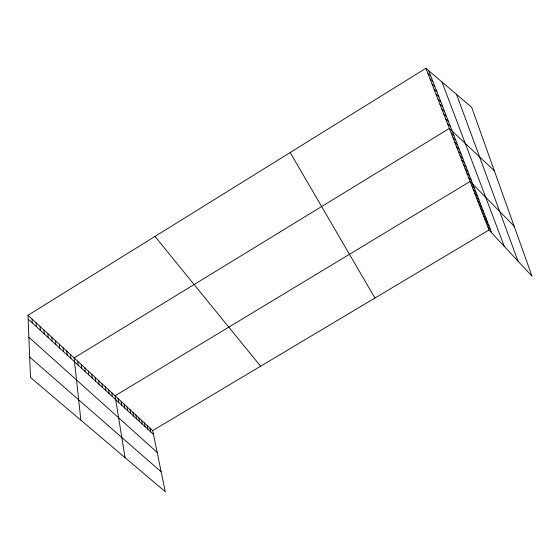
<?xml version="1.0" encoding="UTF-8"?>
<svg xmlns="http://www.w3.org/2000/svg" width="560" height="560" viewBox="0 0 560 560"><rect width="100%" height="100%" fill="white"/><g stroke="black" fill="none" stroke-linecap="round" stroke-linejoin="round"><path stroke-width="0.84" d="M28 315.259L152.677 430.598L165.277 491.722L30.485 377.496L28 315.259L425.901 68.278L471.646 107.275L532 276.185L489.034 229.999L425.901 68.278M152.677 430.598L489.034 229.999M427.98 73.598L430.794 76.02M430.031 78.855L432.845 81.298M29.666 357.035L161.182 471.842M432.061 84.049L434.875 86.52M434.07 89.194L436.877 91.686M436.058 94.283L438.865 96.789M28.875 337.218L157.171 452.396M438.018 99.316L440.825 101.843M439.964 104.293L442.764 106.841M441.889 109.221L444.689 111.783M28.154 319.109L153.468 434.441M443.793 114.093L446.586 116.676M445.669 118.916L448.469 121.513M447.538 123.69L450.324 126.301M494.34 170.8L449.379 128.415L74.123 357.924L80.864 420.189M451.206 133.084L453.992 135.73M453.012 137.711L455.791 140.371M454.797 142.289L457.576 144.963M456.568 146.825L459.34 149.513M458.318 151.312L461.09 154.007M460.047 155.75L462.819 158.466M461.769 160.146L464.534 162.869M463.463 164.493L466.228 167.237M465.15 168.805L467.901 171.556M466.809 173.068L469.567 175.833M468.461 177.296L471.212 180.068M514.122 226.142L470.092 181.475L115.059 395.794L125.069 457.646M471.632 185.416L474.376 188.216M473.158 189.322L475.895 192.129M474.663 193.186L477.4 196M476.161 197.022L478.891 199.843M477.645 200.816L480.368 203.651M479.115 204.582L481.838 207.424M480.571 208.313L483.287 211.162M482.013 212.009L484.722 214.865M483.441 215.67L486.15 218.533M484.855 219.296L487.564 222.173M486.262 222.894L488.964 225.778M487.655 226.464L490.35 229.348M154.973 236.446L260.61 366.226M290.185 152.523L374.927 298.046M428.722 70.686L491.729 232.89M441.987 81.991L504.322 246.428M456.554 94.409L517.993 261.128M149.933 428.057L150.71 431.9M147.161 425.488L147.931 429.338M144.368 422.905L145.124 426.762M141.547 420.301L142.296 424.151M138.705 417.669L139.44 421.526M135.842 415.016L136.563 418.88M132.951 412.342L133.658 416.206M130.032 409.647L130.725 413.511M127.085 406.924L127.771 410.788M124.117 404.18L124.789 408.044M121.128 401.408L121.779 405.279M118.104 398.615L118.748 402.486M111.825 392.798L112.434 396.676M108.556 389.781L109.151 393.652M105.259 386.729L105.84 390.607M101.934 383.649L102.494 387.527M98.574 380.541L99.12 384.419M95.179 377.405L95.711 381.283M91.756 374.241L92.267 378.119M88.298 371.042L88.795 374.92M84.805 367.808L85.281 371.686M81.284 364.546L81.739 368.424M77.721 361.249L78.162 365.134M70.49 354.564L70.889 358.442M66.822 351.169L67.2 355.047M63.119 347.739L63.476 351.617M59.374 344.281L59.71 348.152M55.587 340.781L55.909 344.652M51.772 337.246L52.066 341.117M47.908 333.676L48.181 337.547M44.009 330.071L44.261 333.935M40.068 326.424L40.299 330.288M36.092 322.742L36.295 326.599M32.067 319.018L32.242 322.875"/></g></svg>
